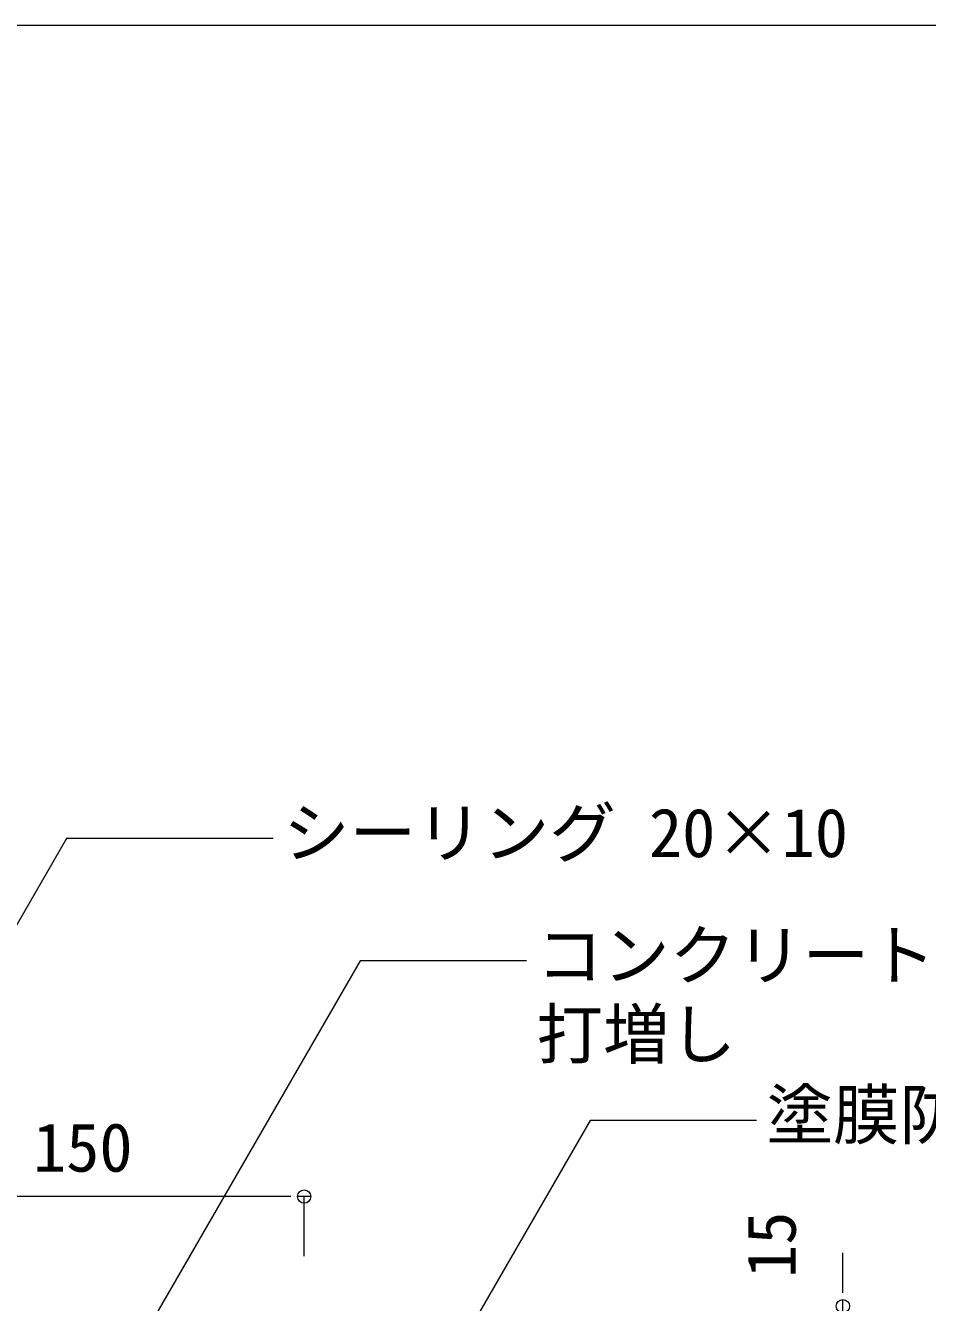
# Model space of a CAD drawing. Units: millimetres, scale not verified. Extents: x -1380 to 1380, y -955 to 955.
# Drawn here: x -333.8 to -62.7, y 156.1 to 540 of the extents above; entities that cross this region are included whole.
import ezdxf
from ezdxf.enums import TextEntityAlignment as Align

# ---------------------------------------------------------------- set-up
doc = ezdxf.new("R2010")
doc.units = ezdxf.units.MM
doc.header["$LTSCALE"] = 3
for name, color, linetype, lineweight in [('0-0_0', 7, 'Continuous', 9), ('0-5_MOJI', 7, 'Continuous', 18), ('0-6_sunpo', 7, 'Continuous', 18)]:
    doc.layers.add(name, color=color, linetype=linetype, lineweight=lineweight)
doc.styles.add('ＭＳ ゴシック', font='')
doc.styles.get('ＭＳ ゴシック').set_extended_font_data('MS Gothic')

# ---------------------------------------------------------------- blocks, each defined once
blk = doc.blocks.new('_DOT')
at = {"layer": '0-0_0'}
for p, q in [((-0.5, 0), (-1, 0)), ((0.25, 0), (-0.25, 0))]:
    blk.add_line(p, q, dxfattribs=at)
blk.add_circle((0, 0), 0.25, dxfattribs=at)

msp = doc.modelspace()

# ---------------------------------------------------------------- linework, layer by layer
at = {"layer": '0-0_0', "lineweight": 18}
msp.add_lwpolyline([(-900.043, -660.029), (899.957, -660.029), (899.957, 539.971), (-900.043, 539.971)], close=True, dxfattribs=at)
at = {"layer": '0-5_MOJI'}
for points in [[(-259.363, 295.569), (-321.497, 295.569), (-371.806, 208.43)], [(-183.216, 258.745), (-233.216, 258.745), (-303.291, 137.373)], [(-114.061, 210.825), (-164.061, 210.825), (-246.016, 68.875)]]:
    msp.add_lwpolyline(points, dxfattribs=at)
at = {"layer": '0-6_sunpo'}
for p, q in [((-258.043, 187.921), (-392.043, 187.921)), ((-250.043, 169.971), (-250.043, 187.921)), ((-88.122, 162.971), (-88.122, 170.971))]:
    msp.add_line(p, q, dxfattribs=at)

# ---------------------------------------------------------------- block references
at = {"layer": '0-6_sunpo', "xscale": 8, "yscale": 8}
msp.add_blockref('_DOT', (-250.043, 187.921), dxfattribs=at)
at = {"layer": '0-6_sunpo', "xscale": 8, "yscale": 8, "rotation": 270}
msp.add_blockref('_DOT', (-88.122, 154.971), dxfattribs=at)

# ---------------------------------------------------------------- texts
at = {"layer": '0-5_MOJI', "style": 'ＭＳ ゴシック'}
for s, p in [('シーリング 20×10', (-256.363, 285.569)), ('コンクリート', (-180.216, 248.745)), ('打増し', (-180.216, 225.008)), ('塗膜防水', (-111.061, 200.825))]:
    msp.add_text(s, height=14.66, dxfattribs=at).set_placement(p, align=Align.BOTTOM_LEFT)
at = {"layer": '0-6_sunpo', "style": 'ＭＳ ゴシック'}
msp.add_text('150', height=14.66, dxfattribs=at).set_placement((-331.535, 191.001), align=Align.BOTTOM_LEFT)
msp.add_text('15', height=14.66, rotation=90, dxfattribs=at).set_placement((-97.891, 163.472), align=Align.BOTTOM_LEFT)

doc.saveas('drawing.dxf')
